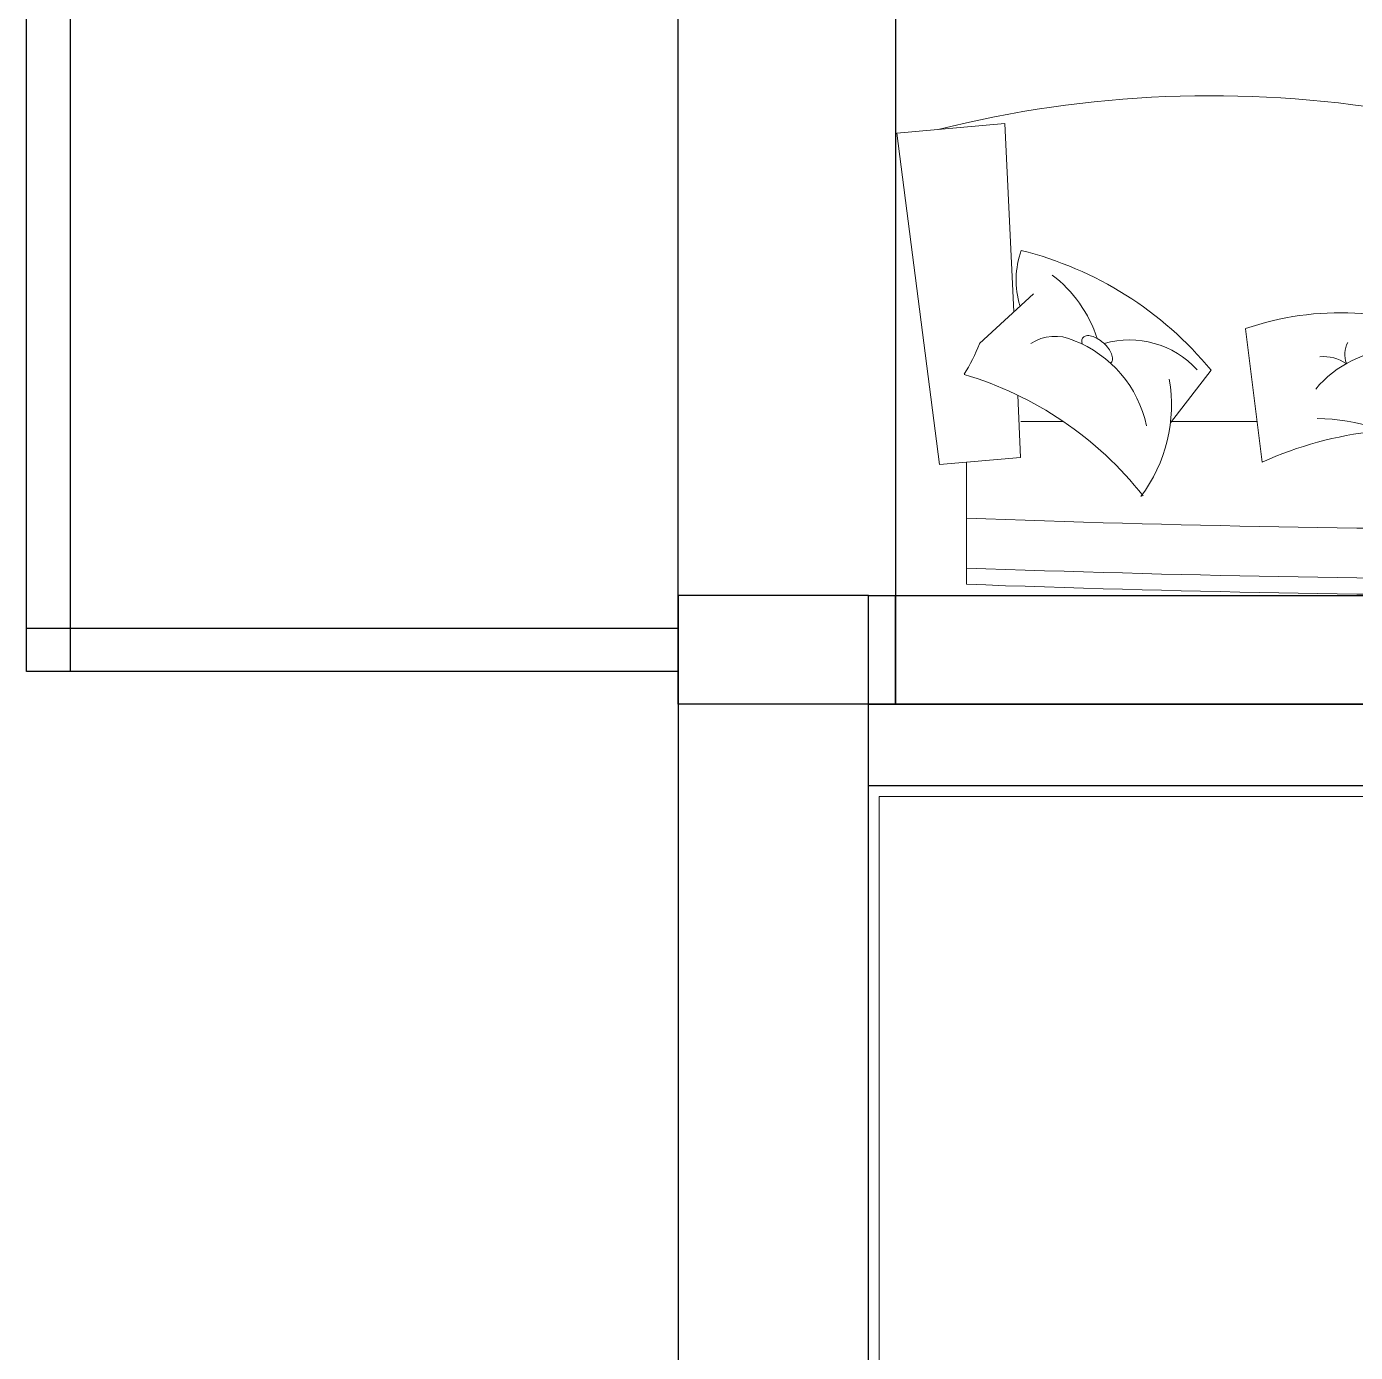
# Model space of a CAD drawing. Header units: millimetres. Extents: x 0 to 145404, y 0 to 194550.
# Drawn here: x 76345 to 78792, y 131202 to 133644 of the extents above; entities that cross this region are included whole.
import ezdxf

# ---------------------------------------------------------------- set-up
doc = ezdxf.new("R2010")
doc.units = ezdxf.units.MM
doc.linetypes.add('HIDDEN2', pattern=[0.1875, 0.125, -0.0625])
for name, color, linetype, lineweight in [('АР - Лестница', 152, 'Continuous', 9), ('АР - Монолит', 56, 'Continuous', 30), ('АР - Наружная стена', 144, 'Continuous', 30), ('АР - Перегородки 80', 32, 'Continuous', 30), ('АР - утеплитель', 40, 'Continuous', 30)]:
    doc.layers.add(name, color=color, linetype=linetype, lineweight=lineweight)
doc.layers.add('АР - мебель', color=7, linetype='Continuous', lineweight=9, true_color=0x787878)

# ---------------------------------------------------------------- blocks, each defined once
blk = doc.blocks.new('ММ404_2555х920')
for p, q in [((1150, -20.9), (1150, -245.9)), ((1050.4, -254.7), (1199.8, -241.6)), ((1199.8, -241.6), (1278.3, -852.1)), ((636.4, -491.8), (605.4, -246.1)), ((1050.4, -254.7), (1055.7, -369.5)), ((614.8, -320.9), (774.2, -320.9)), ((699.6, -415.1), (774.5, -318.5)), ((971.6, -320.9), (1050, -320.9)), ((1026.9, -555.9), (1126.3, -464.2)), ((1062.9, -522.7), (1079.1, -869.5)), ((1278.3, -852.1), (1079.1, -869.5))]:
    blk.add_line(p, q)
for centre, radius, start, end in [((0, -31584.1), 31584.1, 87.91336, 92.08664), ((0, -31614.1), 31584.1, 87.91336, 92.08664), ((0, -31705.7), 31584.1, 87.91336, 92.08664), ((1051.5, -351.2), 279, 142.8813, 189.845), ((1340.9, 221.6), 656.3, 218.1576, 253.5046), ((507.2, 23.9), 350.1, 233.1763, 269.5481), ((320.7, 386.4), 693.6, 276.3104, 294.233), ((1030.6, -267.5), 217.1, 192.0588, 248.9674), ((353.1, -253.5), 199.6, 271.0714, 320.437), ((1206.8, 1.3), 656.3, 219.3826, 256.1006), ((1388.4, -559.9), 279, 146.9411, 159.9368), ((405.8, -444.2), 47.7, 332.0065, 20.3017), ((493.1, -362.9), 77.4, 236.7088, 274.5254), ((850, -301.6), 169.4, 222.615, 285.9869), ((890.2, -435.7), 9.04, 138.356, 178.2641), ((906, -436.2), 24.9, 178.2641, 202.009), ((890.2, -435.7), 9.04, 126.1645, 138.356), ((923, -429.3), 43.2, 202.009, 216.7632), ((944.3, -413.4), 69.8, 216.7632, 228.356), ((912.6, -469.3), 24.9, 358.2641, 13.9116), ((987, -396.7), 81.1, 244.9224, 303.4515), ((462.6, 9.9), 531, 244.9499, 289.1066), ((944.3, -413.4), 69.8, 228.356, 239.9487), ((1136.3, -401), 238.2, 197.7917, 232.7671), ((931, -436.4), 43.2, 239.9487, 254.7029), ((926.1, -454.1), 24.9, 254.7029, 278.4478), ((928.5, -469.7), 9.04, 278.4478, 318.356), ((928.5, -469.7), 9.04, 318.356, 358.2641), ((896.2, -581.2), 162.4, 340.3859, 16.7607), ((700, 1135.7), 2056.7, 260.4844, 284.1267)]:
    blk.add_arc(centre, radius, start, end)
blk = doc.blocks.new('Квартира 2К 6450 тип 8-1 перекидная')
at = {"layer": 'АР - Монолит'}
blk.add_lwpolyline([(740, 1050), (740, 850), (5980, 850), (5980, 1050)], close=True, dxfattribs=at)
at = {"layer": 'АР - Наружная стена'}
blk.add_lwpolyline([(6380, 850), (6380, 7500), (5980, 7500), (5980, 850)], close=True, dxfattribs=at)
at = {"layer": 'АР - Перегородки 80', "elevation": 0}
for points in [[(7580, 910), (7580, 4270), (7500, 4270), (7500, 910)], [(6380, 990), (6380, 910), (7580, 910), (7580, 990)]]:
    blk.add_lwpolyline(points, close=True, dxfattribs=at)
at = {"layer": 'АР - мебель', "xscale": -1, "rotation": 180}
blk.add_blockref('ММ404_2555х920', (4699.4, 1050), dxfattribs=at)
blk = doc.blocks.new('Лестница 3000')
at = {"layer": 'АР - Лестница', "linetype": 'HIDDEN2', "ltscale": 100}
blk.add_lwpolyline([(0, 4940), (2340, 4940), (2340, 0), (0, 0)], close=True, dxfattribs=at)
at = {"layer": 'АР - Лестница', "ltscale": 100}
blk.add_lwpolyline([(20, 3820), (2320, 3820), (2320, 4920), (20, 4920)], close=True, dxfattribs=at)
blk = doc.blocks.new('Лестничная клетка Н1 9000 тип 12')
at = {"layer": 'АР - Монолит'}
blk.add_lwpolyline([(740, -9200), (740, -9000), (6030, -9000), (6030, -9200)], close=True, dxfattribs=at)
at = {"layer": 'АР - Наружная стена'}
blk.add_lwpolyline([(6030, -5710), (6030, -9200), (6380, -9200), (6380, -5710)], close=True, dxfattribs=at)
at = {"layer": 'АР - утеплитель'}
blk.add_lwpolyline([(940, -9000), (940, -8850), (6030, -8850), (6030, -9000)], close=True, dxfattribs=at)
at = {"layer": 'АР - Лестница', "rotation": 270}
blk.add_blockref('Лестница 3000', (1090, -6510), dxfattribs=at)
blk = doc.blocks.new('V_Section_2')
blk.add_blockref('Квартира 2К 6450 тип 8-1 перекидная', (8950, -7500, 0))
at = {"xscale": -1, "rotation": 180}
blk.add_blockref('Лестничная клетка Н1 9000 тип 12', (8950, -15650, 0), dxfattribs=at)

msp = doc.modelspace()

# ---------------------------------------------------------------- block references
at = {"xscale": -1}
msp.add_blockref('V_Section_2', (92875.5, 139046.1, 0), dxfattribs=at)

doc.saveas('drawing.dxf')
